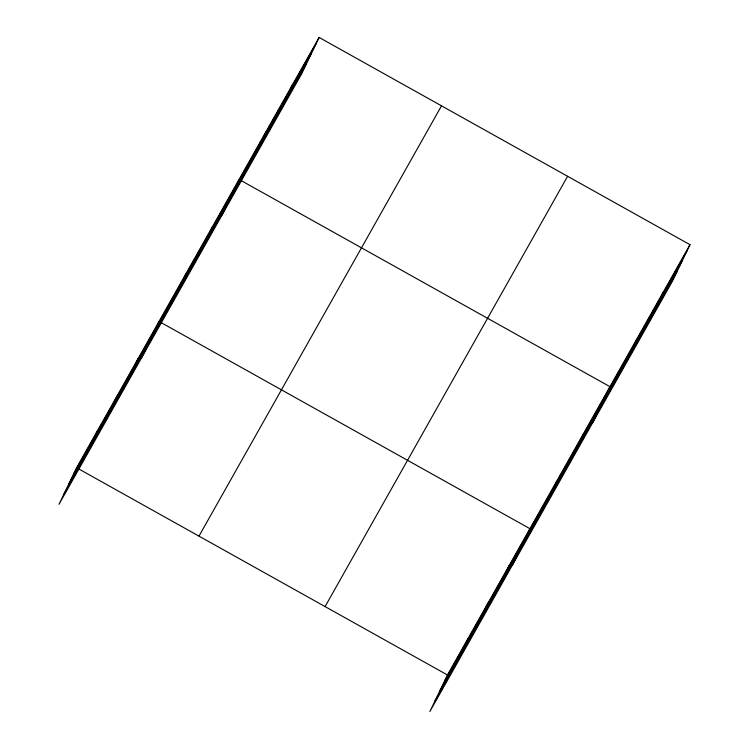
<?xml version="1.0" encoding="UTF-8"?>
<svg xmlns="http://www.w3.org/2000/svg" width="749" height="749" viewBox="0 0 749 749"><rect width="100%" height="100%" fill="white"/><g stroke="black" fill="none" stroke-linecap="round" stroke-linejoin="round"><path stroke-width="1.12" d="M319.13 37.45L76.604 467.741L59.002 504.311L301.529 74.02L319.13 37.45L689.998 244.689L672.396 281.259L429.87 711.55L447.471 674.98L689.998 244.689M94.337 437.154L97.22 431.162M114.953 400.575L117.836 394.592M135.569 364.005L138.453 358.013M141.467 358.013L159.06 321.443L529.927 528.682L512.325 565.252M182.859 280.098L185.743 274.106M209.542 232.761L212.416 226.778M221.498 216.021L239.1 179.442L609.958 386.681L592.365 423.26M262.89 138.097L265.773 132.114M289.573 90.769L292.447 84.777M465.204 644.393L468.088 638.401M485.82 607.814L488.704 601.831M506.436 571.244L509.32 565.252M553.726 487.337L556.61 481.345M580.4 440L583.284 434.017M633.757 345.336L636.641 339.353M660.44 298.008L663.314 292.016M73.73 473.724L316.247 43.433M68.871 483.817L311.387 53.535M63.862 494.218L306.388 63.927M198.991 536.125L441.517 105.843M325.085 606.587L567.611 176.296M444.588 680.963L687.114 250.672M439.738 691.055L682.255 260.764M434.729 701.457L677.255 271.166M76.604 467.741L447.471 674.98"/></g></svg>
